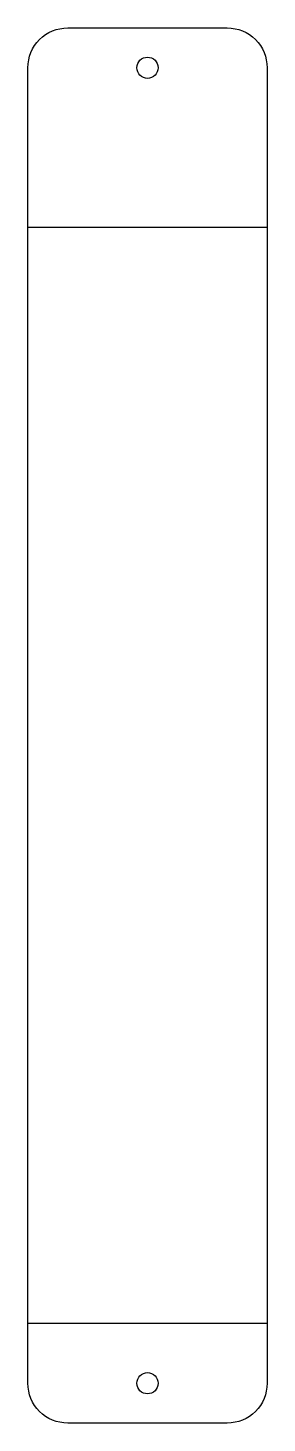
# Model space of a CAD drawing. Extents: x 0 to 36, y -15 to 195.
import ezdxf

# ---------------------------------------------------------------- set-up
doc = ezdxf.new("R2010")
doc.units = 0
doc.layers.add('HUB_USB', color=5, linetype='CONTINUOUS')
doc.layers.add('SUPPORT', color=6, linetype='CONTINUOUS')

msp = doc.modelspace()

# ---------------------------------------------------------------- linework, layer by layer
at = {"layer": 'HUB_USB'}
msp.add_lwpolyline([(36, 165), (36, 0), (0, 0), (0, 165)], close=True, dxfattribs=at)
at = {"layer": 'SUPPORT'}
msp.add_lwpolyline([(36, 189), (36, -9, -0.414214), (30, -15), (6, -15, -0.414214), (0, -9), (0, 189, -0.414214), (6, 195), (30, 195, -0.414214)], format="xyb", close=True, dxfattribs=at)
at = {"layer": 'SUPPORT', "color": 4}
for centre in [(18, 189), (18, -9)]:
    msp.add_circle(centre, 1.6, dxfattribs=at)

doc.saveas('drawing.dxf')
